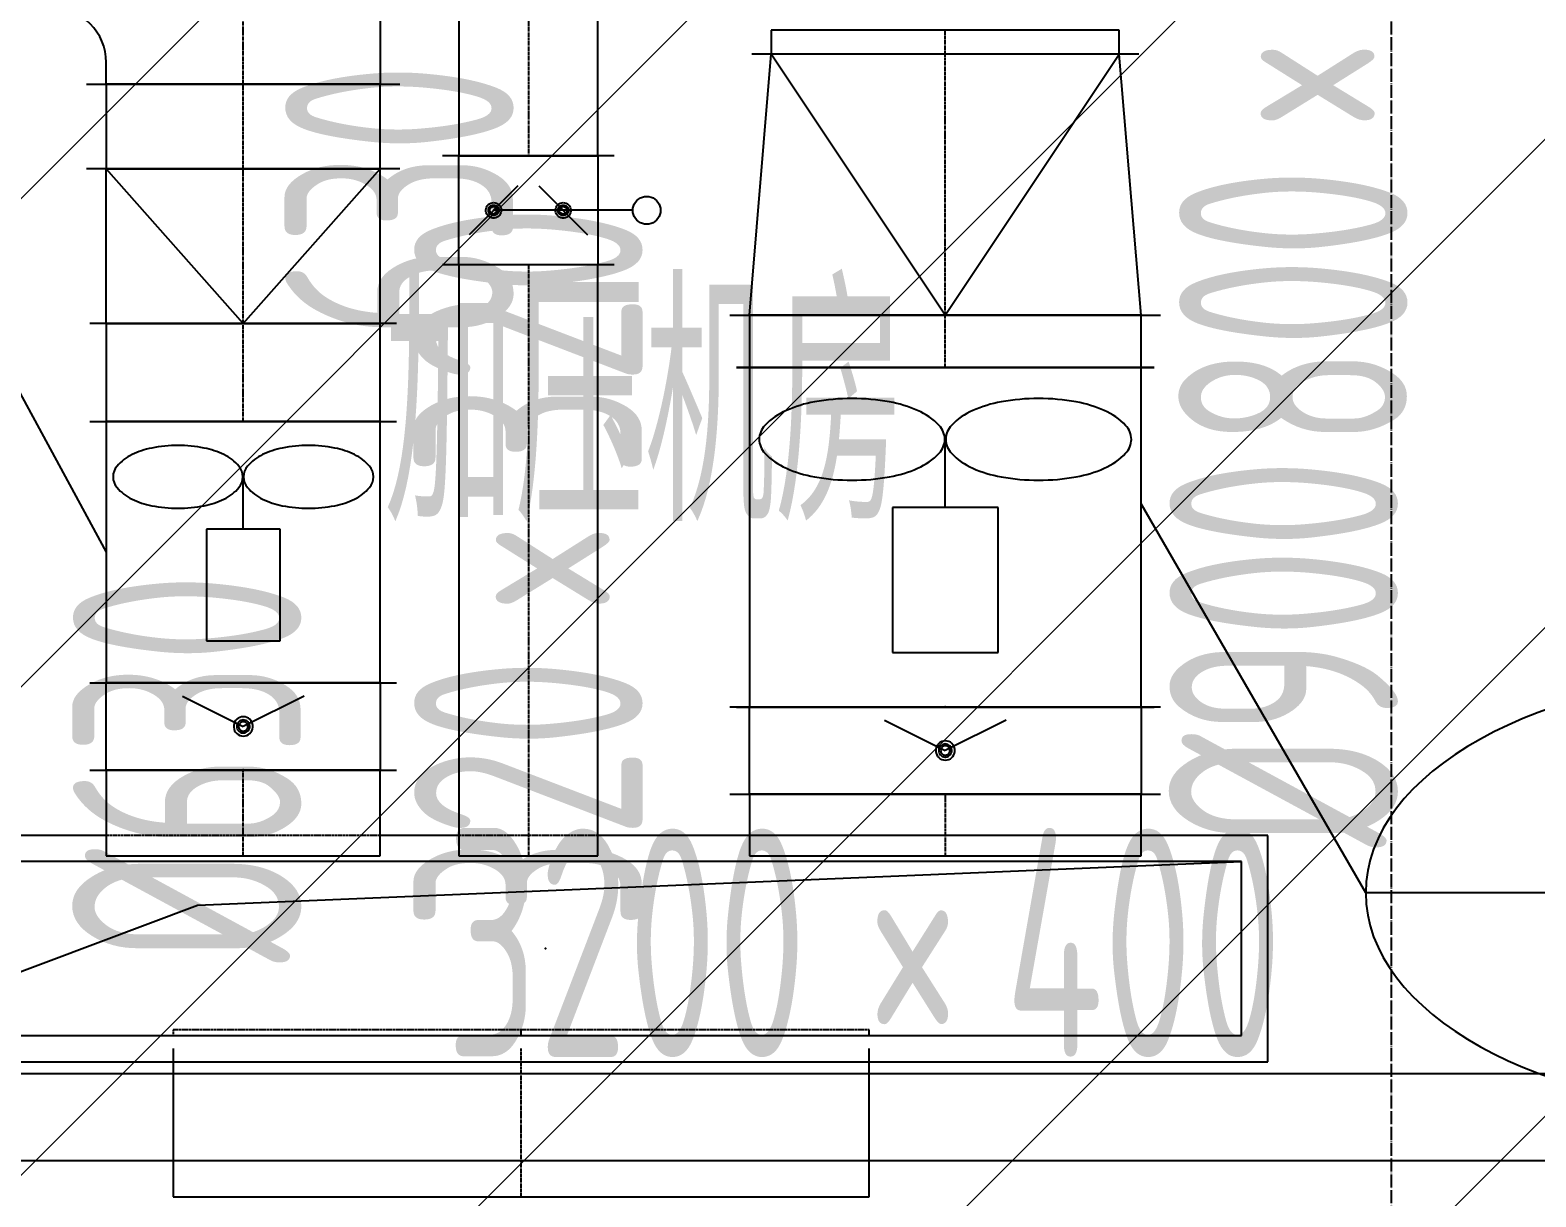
# Model space of a CAD drawing. Extents: x -20827274 to 1300756471, y -549375 to 3431892.
# Drawn here: x -66337 to -62876, y -277794 to -275112 of the extents above; entities that cross this region are included whole.
import ezdxf

# ---------------------------------------------------------------- set-up
doc = ezdxf.new("R2010")
doc.units = 0
doc.header["$LTSCALE"] = 10
for name, pattern in [('CENTER2', [1.125, 0.75, -0.125, 0.125, -0.125]), ('DASH', [0.35, 0.25, -0.1]), ('暖附图底图$0$DASH', [0.35, 0.25, -0.1]), ('暖附图底图$0$DOTE', [2.42, 2, -0.2, 0.02, -0.2])]:
    doc.linetypes.add(name, pattern=pattern)
for name, color, linetype in [('1-zs', 3, 'Continuous'), ('DUCT-加压送风中心线', 5, 'CENTER2'), ('DUCT-加压送风标注', 3, 'Continuous'), ('DUCT-加压送风法兰', 2, 'Continuous'), ('DUCT-加压送风电动阀门', 7, 'Continuous'), ('DUCT-加压送风管', 1, 'Continuous'), ('DUCT-加压送风管立管', 1, 'Continuous'), ('DUCT-加压送风管端线', 2, 'Continuous'), ('DUCT-加压送风管设备', 7, 'Continuous'), ('DUCT-加压送风阀门', 7, 'Continuous'), ('H-DUCT-加压送风中心线', 5, 'CENTER2'), ('H-DUCT-加压送风法兰', 2, 'Continuous'), ('H-DUCT-加压送风管', 1, 'Continuous'), ('H-DUCT-加压送风管端线', 2, 'Continuous'), ('H-DUCT-加压送风管设备', 7, 'Continuous'), ('H-DUCT-加压送风阀门', 7, 'Continuous'), ('H-暖通设备', 181, 'Continuous'), ('Hvac-Hide', 8, 'DASH'), ('暖附图底图$0$1-标注暖通', 8, 'Continuous'), ('暖附图底图$0$A-ROOM_NAME', 8, 'Continuous'), ('暖附图底图$0$A-WALL', 8, 'Continuous'), ('暖附图底图$0$DOTE', 8, 'Continuous')]:
    doc.layers.add(name, color=color, linetype=linetype)
doc.layers.add('F-非人防区', color=105, linetype='Continuous', lineweight=15)
doc.styles.add('8B2_02', font='tssdeng.shx', dxfattribs={"width": 0.6, "bigfont": 'TSSDCHN.shx'})
doc.styles.add('暖附图底图$0$8B2_02', font='tssdeng.shx', dxfattribs={"width": 0.6, "bigfont": 'TSSDCHN.shx'})

# ---------------------------------------------------------------- blocks, each defined once
blk = doc.blocks.new('$轴流风机$00000011')
for p, q in [((-500, 500, 0), (-500, -500, 0)), ((500, 500, 0), (-500, 500, 0)), ((500, -500, 0), (500, 500, 0)), ((-339.5, 134.7, 0), (-339.5, -134.7, 0)), ((88, 134.7, 0), (-339.5, 134.7, 0)), ((88, -134.7, 0), (88, 134.7, 0)), ((88, 0, 0), (288.5, 0, 0)), ((-339.5, -134.7, 0), (88, -134.7, 0)), ((-500, -500, 0), (500, -500, 0))]:
    blk.add_line(p, q)
for centre, radius, start, end in [((288.5, 410.5, 0), 64.8, 90, 129.1821), ((288.5, 410.5, 0), 64.8, 50.8179, 90), ((355.1, 328.7, 0), 170.3, 129.1821, 153.0603), ((221.9, 328.7, 0), 170.3, 26.9397, 50.8179), ((462.4, 274.2, 0), 290.7, 153.0603, 168.1126), ((114.5, 274.2, 0), 290.7, 11.8874, 26.9397), ((633.1, 238.3, 0), 465, 168.1126, 180), ((-56.1, 238.3, 0), 465, 0, 11.8874), ((633.1, 238.3, 0), 465, 180, 191.8874), ((-56.1, 238.3, 0), 465, 348.1126, 0), ((462.4, 202.4, 0), 290.7, 191.8874, 206.9397), ((114.5, 202.4, 0), 290.7, 333.0603, 348.1126), ((355.1, 147.8, 0), 170.3, 206.9397, 230.8179), ((221.9, 147.8, 0), 170.3, 309.1821, 333.0603), ((288.5, 66.1, 0), 64.8, 230.8179, 270), ((288.5, 66.1, 0), 64.8, 270, 309.1821), ((355.1, -147.8, 0), 170.3, 129.1821, 153.0603), ((288.5, -66.1, 0), 64.8, 90, 129.1821), ((288.5, -66.1, 0), 64.8, 50.8179, 90), ((221.9, -147.8, 0), 170.3, 26.9397, 50.8179), ((462.4, -202.4, 0), 290.7, 153.0603, 168.1126), ((114.5, -202.4, 0), 290.7, 11.8874, 26.9397), ((633.1, -238.3, 0), 465, 168.1126, 180), ((-56.1, -238.3, 0), 465, 0, 11.8874), ((633.1, -238.3, 0), 465, 180, 191.8874), ((-56.1, -238.3, 0), 465, 348.1126, 0), ((462.4, -274.2, 0), 290.7, 191.8874, 206.9397), ((114.5, -274.2, 0), 290.7, 333.0603, 348.1126), ((355.1, -328.7, 0), 170.3, 206.9397, 230.8179), ((221.9, -328.7, 0), 170.3, 309.1821, 333.0603), ((288.5, -410.5, 0), 64.8, 230.8179, 270), ((288.5, -410.5, 0), 64.8, 270, 309.1821)]:
    blk.add_arc(centre, radius, start, end)
for p in [(-500, 0, 0), (500, 0, 0)]:
    blk.add_point(p)
blk = doc.blocks.new('暖附图底图$0$AFSFCS')
at = {"layer": '暖附图底图$0$A-WALL'}
for p, q in [((-67533.6, -277510.4), (-62308.6, -277510.4)), ((-67733.6, -277710.4), (-62308.6, -277710.4))]:
    blk.add_line(p, q, dxfattribs=at)
at = {"layer": '暖附图底图$0$DOTE', "color": 16, "linetype": '暖附图底图$0$DOTE', "ltscale": 1.5}
blk.add_line((-63208.6, -155629.3), (-63208.6, -385768.2), dxfattribs=at)
at = {"layer": '暖附图底图$0$A-ROOM_NAME', "style": '暖附图底图$0$8B2_02', "width": 0.6}
blk.add_text('加压机房', height=525, dxfattribs=at).set_placement((-65523.6, -276241.1))
blk = doc.blocks.new('暖附图底图')
at = {"layer": '暖附图底图$0$1-标注暖通', "linetype": '暖附图底图$0$DASH'}
blk.add_blockref('暖附图底图$0$AFSFCS', (500000, 0), dxfattribs=at)

msp = doc.modelspace()

# ---------------------------------------------------------------- hatches: boundary and pattern name
at = {"layer": 'F-非人防区'}
h = msp.add_hatch(dxfattribs=at)
h.set_pattern_fill('ANSI31', color=8, scale=500)
h.set_pattern_definition([(45, (-67108.6, 126739.6), (-561.266, 561.266), [])])
edge = h.paths.add_edge_path()
edge.add_line((26041.4, -160910.4), (26041.4, -174910.4))
edge.add_line((26041.4, -174910.4), (44466.4, -174910.4))
edge.add_line((44466.4, -174910.4), (44466.4, -230535.4))
edge.add_line((44466.4, -230535.4), (29591.4, -230535.4))
edge.add_line((29591.4, -230535.4), (29591.4, -228585.4))
edge.add_line((29591.4, -228585.4), (32466.4, -228585.4))
edge.add_line((32466.4, -228585.4), (32466.4, -223185.4))
edge.add_line((32466.4, -223185.4), (6116.4, -223185.4))
edge.add_line((6116.4, -223185.4), (6116.4, -236210.4))
edge.add_line((6116.4, -236210.4), (5916.4, -236210.4))
edge.add_line((5916.4, -236210.4), (5921.1, -289912.2))
edge.add_line((5921.1, -289912.2), (35191.4, -289912.2))
edge.add_line((35191.4, -289912.2), (35191.4, -296310.4))
edge.add_line((35191.4, -296310.4), (35041.4, -296310.4))
edge.add_line((35041.4, -296310.4), (35041.4, -296910.4))
edge.add_line((35041.4, -296910.4), (35641.4, -296910.4))
edge.add_line((35641.4, -296910.4), (44736.4, -305099.6))
edge.add_line((44736.4, -305099.6), (22456.5, -329844))
edge.add_line((22456.5, -329844), (22456.5, -340006.4))
edge.add_line((22456.5, -340006.4), (-13248.1, -379660.4))
edge.add_line((-13248.1, -379660.4), (-90108.6, -379660.4))
edge.add_line((-90108.6, -379660.4), (-90108.6, -373660.4))
edge.add_line((-90108.6, -373660.4), (-91358.6, -373660.4))
edge.add_arc((-91358.6, -361660.4), 12000, 180, 270, ccw=False)
edge.add_line((-103358.6, -361660.4), (-103358.6, -333450.4))
edge.add_line((-103358.6, -333450.4), (-95358.6, -333436.6))
edge.add_line((-95358.6, -333436.6), (-95358.6, -160610.4))
edge.add_line((-95358.6, -160610.4), (-86333.4, -160610.4))
edge.add_line((-86333.4, -160610.4), (-86333.6, -149790))
edge.add_line((-86333.6, -149790), (-73433.4, -149790))
edge.add_line((-73433.4, -149790), (-73433.4, -160610.4))
edge.add_line((-73433.4, -160610.4), (26041.4, -160910.4))

# ---------------------------------------------------------------- linework, layer by layer
at = {"layer": 'DUCT-加压送风中心线'}
for p, q in [((-65847.4, -275236.7), (-65847.4, -274936.7)), ((-65192, -275016.5), (-65192, -275401.4)), ((-64233.6, -275767.5), (-64233.6, -275167.5)), ((-65847.4, -275431.4), (-65847.4, -275236.9)), ((-65847.4, -275786.6), (-65847.4, -275431.6)), ((-65192, -275651.8), (-65192, -277010.4)), ((-64233.6, -275887.7), (-64233.6, -275767.7)), ((-65847.4, -276011.8), (-65847.4, -275786.8)), ((-65847.4, -276012), (-65847.4, -276012.2)), ((-65847.4, -276612.8), (-65847.4, -276612.6)), ((-65847.4, -277010.4), (-65847.4, -276813.2))]:
    msp.add_line(p, q, dxfattribs=at)
at = {"layer": 'DUCT-加压送风法兰'}
for p, q in [((-63788.6, -275167.4), (-64678.6, -275167.4)), ((-66207.4, -275236.8), (-65487.4, -275236.8)), ((-64994.5, -275401.5), (-65389.5, -275401.5)), ((-65487.4, -275431.5), (-66207.4, -275431.5)), ((-64994.5, -275651.7), (-65389.5, -275651.7)), ((-64728.6, -275767.6), (-63738.6, -275767.6)), ((-65494.9, -275786.7), (-66199.9, -275786.7)), ((-66199.9, -276011.9), (-65494.9, -276011.9)), ((-66199.9, -276612.9), (-65494.9, -276612.9)), ((-66199.9, -276813.1), (-65494.9, -276813.1))]:
    msp.add_line(p, q, dxfattribs=at)
at = {"layer": 'DUCT-加压送风法兰', "color": 18, "true_color": 0x000000}
for p in [(-64233.6, -275112.5, 2000), (-64233.6, -275167.3, 2000), (-64233.6, -275167.5, 2000), (-65847.4, -275236.7, 3000), (-65847.4, -275236.9, 3000), (-65192, -275401.4, 2000), (-65192, -275401.6, 2000), (-65847.4, -275431.4, 3000), (-65847.4, -275431.6, 3000), (-65192, -275651.6, 2000), (-65192, -275651.8, 2000), (-64233.6, -275767.5), (-64233.6, -275767.7), (-65847.4, -275786.6, 3000), (-65847.4, -275786.8, 3000), (-65847.4, -276011.8, 3000), (-65847.4, -276012, 3000), (-65847.4, -276612.8, 3000), (-65847.4, -276613, 3000), (-65847.4, -276813, 3000), (-65847.4, -276813.2, 3000), (-65208.6, -277794.3)]:
    msp.add_point(p, dxfattribs=at)
at = {"layer": 'DUCT-加压送风电动阀门'}
for p, q in [((-65216, -275470.6), (-65328, -275582.6)), ((-65168, -275470.6), (-65056, -275582.6)), ((-64938.8, -275500.7), (-64934.5, -275498.1)), ((-64934.5, -275498.1), (-64929.9, -275496.2)), ((-64929.9, -275496.2), (-64925, -275495)), ((-64925, -275495), (-64920, -275494.6)), ((-64920, -275494.6), (-64915, -275495)), ((-64915, -275495), (-64910.1, -275496.2)), ((-64910.1, -275496.2), (-64905.5, -275498.1)), ((-64905.5, -275498.1), (-64901.2, -275500.7)), ((-65289.7, -275525.8), (-65289.2, -275522.5)), ((-65289.5, -275529.2), (-65289.7, -275525.8)), ((-65288.8, -275532.4), (-65289.5, -275529.2)), ((-65289.2, -275522.5), (-65288.1, -275519.3)), ((-65287.4, -275535.5), (-65288.8, -275532.4)), ((-65288.1, -275519.3), (-65286.4, -275516.4)), ((-65286.4, -275516.4), (-65284.2, -275513.8)), ((-65284.2, -275513.8), (-65281.6, -275511.7)), ((-65284, -275526.1), (-65283.7, -275523.8)), ((-65283.9, -275528.3), (-65284, -275526.1)), ((-65283.3, -275530.6), (-65283.9, -275528.3)), ((-65283.7, -275523.8), (-65282.9, -275521.6)), ((-65282.4, -275532.6), (-65283.3, -275530.6)), ((-65282.9, -275521.6), (-65281.8, -275519.7)), ((-65281.1, -275534.5), (-65282.4, -275532.6)), ((-65281.8, -275519.7), (-65280.3, -275517.9)), ((-65281.6, -275511.7), (-65278.6, -275510.2)), ((-65280.6, -275526.2), (-65280.3, -275524.6)), ((-65280.5, -275527.9), (-65280.6, -275526.2)), ((-65280.1, -275529.4), (-65280.5, -275527.9)), ((-65280.3, -275517.9), (-65278.5, -275516.5)), ((-65280.3, -275524.6), (-65279.8, -275523.1)), ((-65279.4, -275530.9), (-65280.1, -275529.4)), ((-65279.8, -275523.1), (-65279, -275521.7)), ((-65278.5, -275532.3), (-65279.4, -275530.9)), ((-65279, -275521.7), (-65277.9, -275520.4)), ((-65278.6, -275510.2), (-65275.4, -275509.2)), ((-65278.5, -275516.5), (-65276.5, -275515.5)), ((-65277.3, -275533.4), (-65278.5, -275532.3)), ((-65277.9, -275520.4), (-65276.6, -275519.4)), ((-65275.9, -275534.3), (-65277.3, -275533.4)), ((-65276.6, -275519.4), (-65275.2, -275518.7)), ((-65276.5, -275515.5), (-65274.3, -275514.8)), ((-65275.4, -275509.2), (-65272, -275508.9)), ((-65275.2, -275518.7), (-65273.6, -275518.2)), ((-65274.3, -275514.8), (-65272, -275514.6)), ((-65273.6, -275518.2), (-65272, -275518.1)), ((-65272, -275508.9), (-65268.6, -275509.2)), ((-65272, -275514.6), (-65269.7, -275514.8)), ((-65272, -275518.1), (-65270.4, -275518.2)), ((-65112, -275526.6), (-65272, -275526.6)), ((-65270.4, -275518.2), (-65268.8, -275518.7)), ((-65269.7, -275514.8), (-65267.5, -275515.5)), ((-65268.8, -275518.7), (-65267.4, -275519.4)), ((-65268.6, -275509.2), (-65265.4, -275510.2)), ((-65266.7, -275533.4), (-65268.1, -275534.3)), ((-65267.5, -275515.5), (-65265.5, -275516.5)), ((-65267.4, -275519.4), (-65266.1, -275520.4)), ((-65265.5, -275532.3), (-65266.7, -275533.4)), ((-65266.1, -275520.4), (-65265, -275521.7)), ((-65265.5, -275516.5), (-65263.7, -275517.9)), ((-65264.6, -275530.9), (-65265.5, -275532.3)), ((-65265.4, -275510.2), (-65262.4, -275511.7)), ((-65265, -275521.7), (-65264.2, -275523.1)), ((-65263.9, -275529.4), (-65264.6, -275530.9)), ((-65264.2, -275523.1), (-65263.7, -275524.6)), ((-65263.5, -275527.9), (-65263.9, -275529.4)), ((-65263.7, -275517.9), (-65262.2, -275519.7)), ((-65263.7, -275524.6), (-65263.4, -275526.2)), ((-65263.4, -275526.2), (-65263.5, -275527.9)), ((-65261.6, -275532.6), (-65262.9, -275534.5)), ((-65262.4, -275511.7), (-65259.8, -275513.8)), ((-65262.2, -275519.7), (-65261.1, -275521.6)), ((-65260.7, -275530.6), (-65261.6, -275532.6)), ((-65261.1, -275521.6), (-65260.3, -275523.8)), ((-65260.1, -275528.3), (-65260.7, -275530.6)), ((-65260.3, -275523.8), (-65260, -275526.1)), ((-65260, -275526.1), (-65260.1, -275528.3)), ((-65259.8, -275513.8), (-65257.6, -275516.4)), ((-65257.6, -275516.4), (-65255.9, -275519.3)), ((-65255.3, -275532.4), (-65256.7, -275535.5)), ((-65255.9, -275519.3), (-65254.8, -275522.5)), ((-65254.5, -275529.2), (-65255.3, -275532.4)), ((-65254.8, -275522.5), (-65254.3, -275525.8)), ((-65254.3, -275525.8), (-65254.5, -275529.2)), ((-65032, -275526.6), (-65192, -275526.6)), ((-65129.7, -275525.8), (-65129.2, -275522.5)), ((-65129.5, -275529.2), (-65129.7, -275525.8)), ((-65128.8, -275532.4), (-65129.5, -275529.2)), ((-65129.2, -275522.5), (-65128.1, -275519.3)), ((-65127.4, -275535.5), (-65128.8, -275532.4)), ((-65128.1, -275519.3), (-65126.4, -275516.4)), ((-65126.4, -275516.4), (-65124.2, -275513.8)), ((-65124.2, -275513.8), (-65121.6, -275511.7)), ((-65124, -275526.1), (-65123.7, -275523.8)), ((-65123.9, -275528.3), (-65124, -275526.1)), ((-65123.3, -275530.6), (-65123.9, -275528.3)), ((-65123.7, -275523.8), (-65122.9, -275521.6)), ((-65122.4, -275532.6), (-65123.3, -275530.6)), ((-65122.9, -275521.6), (-65121.8, -275519.7)), ((-65121.1, -275534.5), (-65122.4, -275532.6)), ((-65121.8, -275519.7), (-65120.3, -275517.9)), ((-65121.6, -275511.7), (-65118.6, -275510.2)), ((-65120.6, -275526.2), (-65120.3, -275524.6)), ((-65120.5, -275527.9), (-65120.6, -275526.2)), ((-65120.1, -275529.4), (-65120.5, -275527.9)), ((-65120.3, -275517.9), (-65118.5, -275516.5)), ((-65120.3, -275524.6), (-65119.8, -275523.1)), ((-65119.4, -275530.9), (-65120.1, -275529.4)), ((-65119.8, -275523.1), (-65119, -275521.7)), ((-65118.5, -275532.3), (-65119.4, -275530.9)), ((-65119, -275521.7), (-65117.9, -275520.4)), ((-65118.6, -275510.2), (-65115.4, -275509.2)), ((-65118.5, -275516.5), (-65116.5, -275515.5)), ((-65117.3, -275533.4), (-65118.5, -275532.3)), ((-65117.9, -275520.4), (-65116.6, -275519.4)), ((-65115.9, -275534.3), (-65117.3, -275533.4)), ((-65116.6, -275519.4), (-65115.2, -275518.7)), ((-65116.5, -275515.5), (-65114.3, -275514.8)), ((-65115.4, -275509.2), (-65112, -275508.9)), ((-65115.2, -275518.7), (-65113.6, -275518.2)), ((-65114.3, -275514.8), (-65112, -275514.6)), ((-65113.6, -275518.2), (-65112, -275518.1)), ((-65112, -275508.9), (-65108.6, -275509.2)), ((-65112, -275514.6), (-65109.7, -275514.8)), ((-65112, -275518.1), (-65110.4, -275518.2)), ((-65110.4, -275518.2), (-65108.8, -275518.7)), ((-65109.7, -275514.8), (-65107.5, -275515.5)), ((-65108.8, -275518.7), (-65107.4, -275519.4)), ((-65108.6, -275509.2), (-65105.4, -275510.2)), ((-65106.7, -275533.4), (-65108.1, -275534.3)), ((-65107.5, -275515.5), (-65105.5, -275516.5)), ((-65107.4, -275519.4), (-65106.1, -275520.4)), ((-65105.5, -275532.3), (-65106.7, -275533.4)), ((-65106.1, -275520.4), (-65105, -275521.7)), ((-65105.5, -275516.5), (-65103.7, -275517.9)), ((-65104.6, -275530.9), (-65105.5, -275532.3)), ((-65105.4, -275510.2), (-65102.4, -275511.7)), ((-65105, -275521.7), (-65104.2, -275523.1)), ((-65103.9, -275529.4), (-65104.6, -275530.9)), ((-65104.2, -275523.1), (-65103.7, -275524.6)), ((-65103.5, -275527.9), (-65103.9, -275529.4)), ((-65103.7, -275517.9), (-65102.2, -275519.7)), ((-65103.7, -275524.6), (-65103.4, -275526.2)), ((-65103.4, -275526.2), (-65103.5, -275527.9)), ((-65101.6, -275532.6), (-65102.9, -275534.5)), ((-65102.4, -275511.7), (-65099.8, -275513.8)), ((-65102.2, -275519.7), (-65101.1, -275521.6)), ((-65100.7, -275530.6), (-65101.6, -275532.6)), ((-65101.1, -275521.6), (-65100.3, -275523.8)), ((-65100.1, -275528.3), (-65100.7, -275530.6)), ((-65100.3, -275523.8), (-65100, -275526.1)), ((-65100, -275526.1), (-65100.1, -275528.3)), ((-65099.8, -275513.8), (-65097.6, -275516.4)), ((-65097.6, -275516.4), (-65095.9, -275519.3)), ((-65095.3, -275532.4), (-65096.7, -275535.5)), ((-65095.9, -275519.3), (-65094.8, -275522.5)), ((-65094.5, -275529.2), (-65095.3, -275532.4)), ((-65094.8, -275522.5), (-65094.3, -275525.8)), ((-65094.3, -275525.8), (-65094.5, -275529.2)), ((-64952, -275526.6), (-65032, -275526.6)), ((-64952, -275526.6), (-64951.6, -275521.6)), ((-64951.6, -275531.6), (-64952, -275526.6)), ((-64951.6, -275521.6), (-64950.4, -275516.7)), ((-64950.4, -275536.5), (-64951.6, -275531.6)), ((-64950.4, -275516.7), (-64948.5, -275512.1)), ((-64948.5, -275512.1), (-64945.9, -275507.8)), ((-64945.9, -275507.8), (-64942.6, -275504)), ((-64942.6, -275504), (-64938.8, -275500.7)), ((-64901.2, -275500.7), (-64897.4, -275504)), ((-64897.4, -275504), (-64894.1, -275507.8)), ((-64894.1, -275507.8), (-64891.5, -275512.1)), ((-64891.5, -275512.1), (-64889.6, -275516.7)), ((-64889.6, -275516.7), (-64888.4, -275521.6)), ((-64888.4, -275531.6), (-64889.6, -275536.5)), ((-64888.4, -275521.6), (-64888, -275526.6)), ((-64888, -275526.6), (-64888.4, -275531.6)), ((-65285.4, -275538.2), (-65287.4, -275535.5)), ((-65283, -275540.6), (-65285.4, -275538.2)), ((-65280.1, -275542.4), (-65283, -275540.6)), ((-65279.4, -275536.1), (-65281.1, -275534.5)), ((-65277, -275543.6), (-65280.1, -275542.4)), ((-65277.5, -275537.3), (-65279.4, -275536.1)), ((-65275.4, -275538.2), (-65277.5, -275537.3)), ((-65273.7, -275544.3), (-65277, -275543.6)), ((-65274.4, -275534.9), (-65275.9, -275534.3)), ((-65273.1, -275538.6), (-65275.4, -275538.2)), ((-65272.8, -275535.2), (-65274.4, -275534.9)), ((-65270.3, -275544.3), (-65273.7, -275544.3)), ((-65270.9, -275538.6), (-65273.1, -275538.6)), ((-65271.2, -275535.2), (-65272.8, -275535.2)), ((-65269.6, -275534.9), (-65271.2, -275535.2)), ((-65268.6, -275538.2), (-65270.9, -275538.6)), ((-65267, -275543.6), (-65270.3, -275544.3)), ((-65268.1, -275534.3), (-65269.6, -275534.9)), ((-65266.5, -275537.3), (-65268.6, -275538.2)), ((-65263.9, -275542.4), (-65267, -275543.6)), ((-65264.6, -275536.1), (-65266.5, -275537.3)), ((-65262.9, -275534.5), (-65264.6, -275536.1)), ((-65261, -275540.6), (-65263.9, -275542.4)), ((-65258.6, -275538.2), (-65261, -275540.6)), ((-65256.7, -275535.5), (-65258.6, -275538.2)), ((-65125.4, -275538.2), (-65127.4, -275535.5)), ((-65123, -275540.6), (-65125.4, -275538.2)), ((-65120.1, -275542.4), (-65123, -275540.6)), ((-65119.4, -275536.1), (-65121.1, -275534.5)), ((-65117, -275543.6), (-65120.1, -275542.4)), ((-65117.5, -275537.3), (-65119.4, -275536.1)), ((-65115.4, -275538.2), (-65117.5, -275537.3)), ((-65113.7, -275544.3), (-65117, -275543.6)), ((-65114.4, -275534.9), (-65115.9, -275534.3)), ((-65113.1, -275538.6), (-65115.4, -275538.2)), ((-65112.8, -275535.2), (-65114.4, -275534.9)), ((-65110.3, -275544.3), (-65113.7, -275544.3)), ((-65110.9, -275538.6), (-65113.1, -275538.6)), ((-65111.2, -275535.2), (-65112.8, -275535.2)), ((-65109.6, -275534.9), (-65111.2, -275535.2)), ((-65108.6, -275538.2), (-65110.9, -275538.6)), ((-65107, -275543.6), (-65110.3, -275544.3)), ((-65108.1, -275534.3), (-65109.6, -275534.9)), ((-65106.5, -275537.3), (-65108.6, -275538.2)), ((-65103.9, -275542.4), (-65107, -275543.6)), ((-65104.6, -275536.1), (-65106.5, -275537.3)), ((-65102.9, -275534.5), (-65104.6, -275536.1)), ((-65101, -275540.6), (-65103.9, -275542.4)), ((-65098.6, -275538.2), (-65101, -275540.6)), ((-65096.7, -275535.5), (-65098.6, -275538.2)), ((-64948.5, -275541.2), (-64950.4, -275536.5)), ((-64945.9, -275545.4), (-64948.5, -275541.2)), ((-64942.6, -275549.3), (-64945.9, -275545.4)), ((-64938.8, -275552.5), (-64942.6, -275549.3)), ((-64934.5, -275555.1), (-64938.8, -275552.5)), ((-64929.9, -275557.1), (-64934.5, -275555.1)), ((-64925, -275558.2), (-64929.9, -275557.1)), ((-64920, -275558.6), (-64925, -275558.2)), ((-64915, -275558.2), (-64920, -275558.6)), ((-64910.1, -275557.1), (-64915, -275558.2)), ((-64905.5, -275555.1), (-64910.1, -275557.1)), ((-64901.2, -275552.5), (-64905.5, -275555.1)), ((-64897.4, -275549.3), (-64901.2, -275552.5)), ((-64894.1, -275545.4), (-64897.4, -275549.3)), ((-64891.5, -275541.2), (-64894.1, -275545.4)), ((-64889.6, -275536.5), (-64891.5, -275541.2))]:
    msp.add_line(p, q, dxfattribs=at)
at = {"layer": 'DUCT-加压送风管'}
for p, q in [((-65532.4, -274711.7), (-65532.4, -275186.7)), ((-65352, -275016.5), (-65352, -275401.4)), ((-65032, -275401.4), (-65032, -275016.5)), ((-66162.4, -275236.7), (-66162.4, -275186.7)), ((-65532.4, -275186.7), (-65532.4, -275236.7)), ((-64683.6, -275767.5), (-64633.6, -275167.5)), ((-64233.6, -275767.5), (-64633.6, -275167.5)), ((-64233.6, -275767.5), (-63833.6, -275167.5)), ((-63783.6, -275767.5), (-63833.6, -275167.5)), ((-65532.4, -275236.9), (-66162.4, -275236.9)), ((-66162.4, -275236.9), (-66162.4, -275431.4)), ((-65532.4, -275431.4), (-65532.4, -275236.9)), ((-65352, -275401.4), (-65032, -275401.4)), ((-65352, -275651.6), (-65352, -275401.6)), ((-65032, -275401.6), (-65032, -275651.6)), ((-66162.4, -275431.4), (-65532.4, -275431.4)), ((-66162.4, -275786.6), (-66162.4, -275431.6)), ((-65847.4, -275786.6), (-66162.4, -275431.6)), ((-65847.4, -275786.6), (-65532.4, -275431.6)), ((-65532.4, -275786.6), (-65532.4, -275431.6)), ((-65352, -275651.8), (-65352, -277010.4)), ((-65032, -275651.8), (-65352, -275651.8)), ((-65032, -277010.4), (-65032, -275651.8)), ((-63783.6, -275767.7), (-64683.6, -275767.7)), ((-64683.6, -275767.7), (-64683.6, -275887.7)), ((-63783.6, -275887.7), (-63783.6, -275767.7)), ((-65532.4, -275786.8), (-66162.4, -275786.8)), ((-66162.4, -275786.8), (-66162.4, -276011.8)), ((-65532.4, -276011.8), (-65532.4, -275786.8)), ((-64683.6, -275887.7), (-63783.6, -275887.7)), ((-66162.4, -276011.8), (-65532.4, -276011.8)), ((-66162.4, -276012), (-66162.4, -276012.2)), ((-65532.4, -276012), (-65532.4, -276012.2)), ((-66162.4, -276612.8), (-66162.4, -276612.6)), ((-66162.4, -276813), (-66162.4, -276613)), ((-65532.4, -276612.8), (-65532.4, -276612.6)), ((-65532.4, -276613), (-65532.4, -276813)), ((-65532.4, -276813.2), (-66162.4, -276813.2)), ((-66162.4, -276813.2), (-66162.4, -277010.4)), ((-65532.4, -277010.4), (-65532.4, -276813.2)), ((-66162.4, -277010.4), (-65532.4, -277010.4)), ((-65352, -277010.4), (-65032, -277010.4))]:
    msp.add_line(p, q, dxfattribs=at)
msp.add_arc((-66287.4, -275186.7), 125, 0, 90, dxfattribs=at)
at = {"layer": 'DUCT-加压送风管', "color": 18, "true_color": 0x000000}
for p in [(-64233.6, -275167.5, 2000), (-65847.4, -275236.7, 3000), (-65847.4, -275431.6, 3000), (-64233.6, -275767.5), (-65847.4, -275786.6, 3000), (-65847.4, -276012, 3000), (-65847.4, -276012.2, 3000), (-65847.4, -276612.6, 3000), (-65847.4, -276612.8, 3000)]:
    msp.add_point(p, dxfattribs=at)
at = {"layer": 'DUCT-加压送风管立管'}
for p, q in [((-63552.5, -277023.6), (-66752.5, -277023.6)), ((-63552.5, -277423.6), (-63552.5, -277023.6)), ((-66752.5, -277423.6), (-63552.5, -277423.6))]:
    msp.add_line(p, q, dxfattribs=at)
at = {"layer": 'DUCT-加压送风管端线'}
for p, q in [((-63833.6, -275167.5), (-64633.6, -275167.5)), ((-65532.4, -275236.7), (-66162.4, -275236.7)), ((-65032, -275401.6), (-65352, -275401.6)), ((-65532.4, -275431.6), (-66162.4, -275431.6)), ((-65032, -275651.6), (-65352, -275651.6)), ((-64683.6, -275767.5), (-63783.6, -275767.5)), ((-66162.4, -275786.6), (-65532.4, -275786.6)), ((-65532.4, -276012), (-66162.4, -276012)), ((-66162.4, -276012.2), (-65532.4, -276012.2)), ((-65532.4, -276612.6), (-66162.4, -276612.6)), ((-66162.4, -276612.8), (-65532.4, -276612.8)), ((-66162.4, -276613), (-65532.4, -276613)), ((-66162.4, -276813), (-65532.4, -276813)), ((-65952.5, -277123.6), (-63552.5, -277023.6)), ((-66752.5, -277423.6), (-65952.5, -277123.6))]:
    msp.add_line(p, q, dxfattribs=at)
at = {"layer": 'DUCT-加压送风阀门'}
for p, q in [((-65987.4, -276643), (-65847.4, -276713)), ((-65707.4, -276643), (-65847.4, -276713)), ((-65868.7, -276706.9), (-65869.4, -276710.9)), ((-65867.2, -276703.1), (-65868.7, -276706.9)), ((-65865, -276699.6), (-65867.2, -276703.1)), ((-65862.3, -276696.6), (-65865, -276699.6)), ((-65859, -276694.2), (-65862.3, -276696.6)), ((-65861.9, -276709.5), (-65862.3, -276712.3)), ((-65861, -276706.8), (-65861.9, -276709.5)), ((-65859.6, -276704.3), (-65861, -276706.8)), ((-65857.7, -276702.1), (-65859.6, -276704.3)), ((-65855.4, -276692.3), (-65859, -276694.2)), ((-65857.1, -276708.5), (-65857.8, -276710.5)), ((-65855.5, -276700.4), (-65857.7, -276702.1)), ((-65856.1, -276706.8), (-65857.1, -276708.5)), ((-65854.8, -276705.2), (-65856.1, -276706.8)), ((-65852.9, -276699.1), (-65855.5, -276700.4)), ((-65851.4, -276691.2), (-65855.4, -276692.3)), ((-65853.2, -276704), (-65854.8, -276705.2)), ((-65851.3, -276703), (-65853.2, -276704)), ((-65850.2, -276698.3), (-65852.9, -276699.1)), ((-65847.4, -276690.8), (-65851.4, -276691.2)), ((-65849.4, -276702.5), (-65851.3, -276703)), ((-65847.4, -276698), (-65850.2, -276698.3)), ((-65847.4, -276702.3), (-65849.4, -276702.5)), ((-65843.3, -276691.2), (-65847.4, -276690.8)), ((-65844.5, -276698.3), (-65847.4, -276698)), ((-65845.3, -276702.5), (-65847.4, -276702.3)), ((-65843.4, -276703), (-65845.3, -276702.5)), ((-65841.8, -276699.1), (-65844.5, -276698.3)), ((-65841.5, -276704), (-65843.4, -276703)), ((-65839.3, -276692.3), (-65843.3, -276691.2)), ((-65839.2, -276700.4), (-65841.8, -276699.1)), ((-65839.9, -276705.2), (-65841.5, -276704)), ((-65838.6, -276706.8), (-65839.9, -276705.2)), ((-65835.7, -276694.2), (-65839.3, -276692.3)), ((-65837, -276702.1), (-65839.2, -276700.4)), ((-65837.6, -276708.5), (-65838.6, -276706.8)), ((-65836.9, -276710.5), (-65837.6, -276708.5)), ((-65835.1, -276704.3), (-65837, -276702.1)), ((-65832.4, -276696.6), (-65835.7, -276694.2)), ((-65833.7, -276706.8), (-65835.1, -276704.3)), ((-65832.8, -276709.5), (-65833.7, -276706.8)), ((-65832.4, -276712.3), (-65832.8, -276709.5)), ((-65829.7, -276699.6), (-65832.4, -276696.6)), ((-65827.5, -276703.1), (-65829.7, -276699.6)), ((-65826, -276706.9), (-65827.5, -276703.1)), ((-65825.3, -276710.9), (-65826, -276706.9)), ((-65869.4, -276710.9), (-65869.4, -276715)), ((-65869.4, -276715), (-65868.7, -276719.1)), ((-65868.7, -276719.1), (-65867.2, -276722.9)), ((-65867.2, -276722.9), (-65865, -276726.3)), ((-65865, -276726.3), (-65862.3, -276729.4)), ((-65862.3, -276712.3), (-65862.2, -276715.1)), ((-65862.3, -276729.4), (-65859, -276731.8)), ((-65862.2, -276715.1), (-65861.5, -276717.9)), ((-65861.5, -276717.9), (-65860.3, -276720.5)), ((-65860.3, -276720.5), (-65858.7, -276722.8)), ((-65859, -276731.8), (-65855.4, -276733.7)), ((-65858.7, -276722.8), (-65856.6, -276724.8)), ((-65857.8, -276710.5), (-65858.1, -276712.5)), ((-65858.1, -276712.5), (-65858, -276714.5)), ((-65858, -276714.5), (-65857.5, -276716.5)), ((-65857.5, -276716.5), (-65856.6, -276718.4)), ((-65856.6, -276718.4), (-65855.5, -276720)), ((-65856.6, -276724.8), (-65854.2, -276726.3)), ((-65855.5, -276720), (-65854, -276721.4)), ((-65855.4, -276733.7), (-65851.4, -276734.8)), ((-65854.2, -276726.3), (-65851.6, -276727.4)), ((-65854, -276721.4), (-65852.3, -276722.5)), ((-65852.3, -276722.5), (-65850.4, -276723.3)), ((-65851.6, -276727.4), (-65848.8, -276727.9)), ((-65851.4, -276734.8), (-65847.4, -276735.2)), ((-65850.4, -276723.3), (-65848.4, -276723.7)), ((-65848.8, -276727.9), (-65845.9, -276727.9)), ((-65848.4, -276723.7), (-65846.3, -276723.7)), ((-65847.4, -276735.2), (-65843.3, -276734.8)), ((-65846.3, -276723.7), (-65844.3, -276723.3)), ((-65845.9, -276727.9), (-65843.1, -276727.4)), ((-65844.3, -276723.3), (-65842.4, -276722.5)), ((-65843.3, -276734.8), (-65839.3, -276733.7)), ((-65843.1, -276727.4), (-65840.5, -276726.3)), ((-65842.4, -276722.5), (-65840.7, -276721.4)), ((-65840.7, -276721.4), (-65839.2, -276720)), ((-65840.5, -276726.3), (-65838.1, -276724.8)), ((-65839.3, -276733.7), (-65835.7, -276731.8)), ((-65839.2, -276720), (-65838.1, -276718.4)), ((-65838.1, -276718.4), (-65837.2, -276716.5)), ((-65838.1, -276724.8), (-65836, -276722.8)), ((-65837.2, -276716.5), (-65836.7, -276714.5)), ((-65836.6, -276712.5), (-65836.9, -276710.5)), ((-65836.7, -276714.5), (-65836.6, -276712.5)), ((-65836, -276722.8), (-65834.4, -276720.5)), ((-65835.7, -276731.8), (-65832.4, -276729.4)), ((-65834.4, -276720.5), (-65833.2, -276717.9)), ((-65833.2, -276717.9), (-65832.5, -276715.1)), ((-65832.5, -276715.1), (-65832.4, -276712.3)), ((-65832.4, -276729.4), (-65829.7, -276726.3)), ((-65829.7, -276726.3), (-65827.5, -276722.9)), ((-65827.5, -276722.9), (-65826, -276719.1)), ((-65826, -276719.1), (-65825.3, -276715)), ((-65825.3, -276715), (-65825.3, -276710.9))]:
    msp.add_line(p, q, dxfattribs=at)
at = {"layer": 'H-DUCT-加压送风中心线'}
for p, q in [((-64233.6, -275167.3), (-64233.6, -275112.5)), ((-64233.6, -276868.5), (-64233.6, -277010.4)), ((-65208.6, -277794.3), (-65208.6, -277453.6))]:
    msp.add_line(p, q, dxfattribs=at)
at = {"layer": 'H-DUCT-加压送风法兰'}
for p, q in [((-64713.6, -275887.6), (-63753.6, -275887.6)), ((-64713.6, -275887.6), (-63753.6, -275887.6)), ((-64713.6, -275887.8), (-63753.6, -275887.8)), ((-63753.6, -275888), (-64713.6, -275888)), ((-64728.6, -276668.2), (-63738.6, -276668.2)), ((-64713.6, -276668.2), (-63753.6, -276668.2)), ((-64713.6, -276668.3), (-63753.6, -276668.3)), ((-64728.6, -276868.4), (-63738.6, -276868.4)), ((-66162.4, -276963.6), (-66508.7, -276963.6)), ((-65352, -276963.6), (-65532.4, -276963.6)), ((-63492.5, -276963.6), (-65032, -276963.6)), ((-63492.5, -277483.6), (-63492.5, -276963.6)), ((-66812.5, -277483.6), (-63492.5, -277483.6))]:
    msp.add_line(p, q, dxfattribs=at)
at = {"layer": 'H-DUCT-加压送风法兰', "color": 18, "true_color": 0x000000}
for p in [(-64233.6, -275887.5), (-64233.6, -275887.5), (-64233.6, -275887.7), (-64233.6, -275887.7), (-64233.6, -275887.7), (-64233.6, -275887.9), (-64233.6, -275887.9), (-64233.6, -275888.1), (-64233.6, -276668.1, 2000), (-64233.6, -276668.1, 2000), (-64233.6, -276668.2, 2000), (-64233.6, -276668.3, 2000), (-64233.6, -276668.3, 2000), (-64233.6, -276668.4, 2000), (-64233.6, -276868.3, 2000), (-64233.6, -276868.5, 2000), (-65152.5, -277223.6, -0.1), (-65152.5, -277223.6, 0.1)]:
    msp.add_point(p, dxfattribs=at)
at = {"layer": 'H-DUCT-加压送风管'}
for p, q in [((-63833.6, -275112.5), (-64633.6, -275112.5)), ((-64633.6, -275112.5), (-64633.6, -275167.3)), ((-63833.6, -275167.3), (-63833.6, -275112.5)), ((-64633.6, -275167.3), (-63833.6, -275167.3)), ((-64683.6, -276868.3), (-64683.6, -276668.3)), ((-63783.6, -276668.3), (-63783.6, -276868.3)), ((-64683.6, -276868.5), (-64683.6, -277010.4)), ((-63783.6, -276868.5), (-64683.6, -276868.5)), ((-63783.6, -277010.4), (-63783.6, -276868.5)), ((-64683.6, -277010.4), (-63783.6, -277010.4)), ((-66008.6, -277453.6), (-66008.6, -277794.3)), ((-64408.6, -277794.3), (-64408.6, -277453.6)), ((-66008.6, -277794.3), (-64408.6, -277794.3))]:
    msp.add_line(p, q, dxfattribs=at)
at = {"layer": 'H-DUCT-加压送风管端线'}
for p, q in [((-64683.6, -276668.3), (-63783.6, -276668.3)), ((-64683.6, -276868.3), (-63783.6, -276868.3))]:
    msp.add_line(p, q, dxfattribs=at)
at = {"layer": 'H-DUCT-加压送风阀门'}
for p, q in [((-64373.6, -276698.3), (-64233.6, -276768.3)), ((-64093.6, -276698.3), (-64233.6, -276768.3)), ((-64254.9, -276762.3), (-64255.7, -276766.3)), ((-64255.7, -276766.3), (-64255.7, -276770.4)), ((-64255.7, -276770.4), (-64254.9, -276774.4)), ((-64253.4, -276758.4), (-64254.9, -276762.3)), ((-64254.9, -276774.4), (-64253.4, -276778.2)), ((-64251.3, -276755), (-64253.4, -276758.4)), ((-64253.4, -276778.2), (-64251.3, -276781.7)), ((-64248.5, -276751.9), (-64251.3, -276755)), ((-64248.2, -276764.8), (-64248.6, -276767.6)), ((-64248.6, -276767.6), (-64248.5, -276770.5)), ((-64245.3, -276749.5), (-64248.5, -276751.9)), ((-64248.5, -276770.5), (-64247.8, -276773.2)), ((-64247.3, -276762.1), (-64248.2, -276764.8)), ((-64247.8, -276773.2), (-64246.6, -276775.8)), ((-64245.8, -276759.6), (-64247.3, -276762.1)), ((-64246.6, -276775.8), (-64245, -276778.2)), ((-64244, -276757.5), (-64245.8, -276759.6)), ((-64241.6, -276747.7), (-64245.3, -276749.5)), ((-64245, -276778.2), (-64242.9, -276780.1)), ((-64244, -276765.8), (-64244.3, -276767.8)), ((-64244.3, -276767.8), (-64244.2, -276769.9)), ((-64244.2, -276769.9), (-64243.8, -276771.8)), ((-64241.7, -276755.7), (-64244, -276757.5)), ((-64243.4, -276763.9), (-64244, -276765.8)), ((-64243.8, -276771.8), (-64242.9, -276773.7)), ((-64242.4, -276762.1), (-64243.4, -276763.9)), ((-64242.9, -276773.7), (-64241.7, -276775.4)), ((-64241, -276760.6), (-64242.4, -276762.1)), ((-64239.2, -276754.4), (-64241.7, -276755.7)), ((-64241.7, -276775.4), (-64240.2, -276776.8)), ((-64237.7, -276746.5), (-64241.6, -276747.7)), ((-64239.4, -276759.3), (-64241, -276760.6)), ((-64240.2, -276776.8), (-64238.5, -276777.9)), ((-64237.6, -276758.4), (-64239.4, -276759.3)), ((-64236.5, -276753.6), (-64239.2, -276754.4)), ((-64238.5, -276777.9), (-64236.6, -276778.6)), ((-64233.6, -276746.2), (-64237.7, -276746.5)), ((-64235.6, -276757.8), (-64237.6, -276758.4)), ((-64236.6, -276778.6), (-64234.6, -276779)), ((-64233.6, -276753.3), (-64236.5, -276753.6)), ((-64233.6, -276757.6), (-64235.6, -276757.8)), ((-64234.6, -276779), (-64232.6, -276779)), ((-64229.5, -276746.5), (-64233.6, -276746.2)), ((-64230.8, -276753.6), (-64233.6, -276753.3)), ((-64231.6, -276757.8), (-64233.6, -276757.6)), ((-64232.6, -276779), (-64230.6, -276778.6)), ((-64229.6, -276758.4), (-64231.6, -276757.8)), ((-64228, -276754.4), (-64230.8, -276753.6)), ((-64230.6, -276778.6), (-64228.7, -276777.9)), ((-64227.8, -276759.3), (-64229.6, -276758.4)), ((-64225.6, -276747.7), (-64229.5, -276746.5)), ((-64228.7, -276777.9), (-64227, -276776.8)), ((-64225.5, -276755.7), (-64228, -276754.4)), ((-64226.2, -276760.6), (-64227.8, -276759.3)), ((-64227, -276776.8), (-64225.5, -276775.4)), ((-64224.9, -276762.1), (-64226.2, -276760.6)), ((-64221.9, -276749.5), (-64225.6, -276747.7)), ((-64223.3, -276757.5), (-64225.5, -276755.7)), ((-64225.5, -276775.4), (-64224.3, -276773.7)), ((-64223.9, -276763.9), (-64224.9, -276762.1)), ((-64224.3, -276773.7), (-64223.5, -276771.8)), ((-64224.3, -276780.1), (-64222.3, -276778.2)), ((-64223.2, -276765.8), (-64223.9, -276763.9)), ((-64223.5, -276771.8), (-64223, -276769.9)), ((-64221.4, -276759.6), (-64223.3, -276757.5)), ((-64222.9, -276767.8), (-64223.2, -276765.8)), ((-64223, -276769.9), (-64222.9, -276767.8)), ((-64222.3, -276778.2), (-64220.6, -276775.8)), ((-64218.7, -276751.9), (-64221.9, -276749.5)), ((-64220, -276762.1), (-64221.4, -276759.6)), ((-64220.6, -276775.8), (-64219.4, -276773.2)), ((-64219, -276764.8), (-64220, -276762.1)), ((-64219.4, -276773.2), (-64218.8, -276770.5)), ((-64218.6, -276767.6), (-64219, -276764.8)), ((-64218.8, -276770.5), (-64218.6, -276767.6)), ((-64215.9, -276755), (-64218.7, -276751.9)), ((-64213.8, -276758.4), (-64215.9, -276755)), ((-64215.9, -276781.7), (-64213.8, -276778.2)), ((-64212.3, -276762.3), (-64213.8, -276758.4)), ((-64213.8, -276778.2), (-64212.3, -276774.4)), ((-64211.5, -276766.3), (-64212.3, -276762.3)), ((-64212.3, -276774.4), (-64211.5, -276770.4)), ((-64211.5, -276770.4), (-64211.5, -276766.3)), ((-64251.3, -276781.7), (-64248.5, -276784.7)), ((-64248.5, -276784.7), (-64245.3, -276787.2)), ((-64245.3, -276787.2), (-64241.6, -276789)), ((-64242.9, -276780.1), (-64240.5, -276781.7)), ((-64241.6, -276789), (-64237.7, -276790.1)), ((-64240.5, -276781.7), (-64237.8, -276782.7)), ((-64237.8, -276782.7), (-64235, -276783.3)), ((-64237.7, -276790.1), (-64233.6, -276790.5)), ((-64235, -276783.3), (-64232.2, -276783.3)), ((-64233.6, -276790.5), (-64229.5, -276790.1)), ((-64232.2, -276783.3), (-64229.4, -276782.7)), ((-64229.5, -276790.1), (-64225.6, -276789)), ((-64229.4, -276782.7), (-64226.7, -276781.7)), ((-64226.7, -276781.7), (-64224.3, -276780.1)), ((-64225.6, -276789), (-64221.9, -276787.2)), ((-64221.9, -276787.2), (-64218.7, -276784.7)), ((-64218.7, -276784.7), (-64215.9, -276781.7))]:
    msp.add_line(p, q, dxfattribs=at)
at = {"layer": 'H-暖通设备'}
for p, q in [((-66892.2, -274967.9), (-66162.4, -276312.4, 3000)), ((-63267.2, -277095.5), (-63783.6, -276201.1))]:
    msp.add_line(p, q, dxfattribs=at)
at = {"layer": 'H-暖通设备', "linetype": 'Continuous'}
msp.add_line((-61467.2, -277095.5), (-63267.2, -277095.5), dxfattribs=at)
at = {"layer": 'H-暖通设备', "linetype": 'Continuous', "extrusion": (0, 0, -1)}
msp.add_ellipse((-62367.2, -277095.5), major_axis=(-900, 0), ratio=0.555556, dxfattribs=at)
at = {"layer": 'Hvac-Hide'}
for p, q in [((-65532.4, -276963.6), (-66162.4, -276963.6)), ((-65032, -276963.6), (-65352, -276963.6)), ((-64408.6, -277410.4), (-66008.6, -277410.4)), ((-66008.6, -277410.4), (-66008.6, -277423.6)), ((-65208.6, -277423.6), (-65208.6, -277410.4)), ((-64408.6, -277423.6), (-64408.6, -277410.4))]:
    msp.add_line(p, q, dxfattribs=at)

# ---------------------------------------------------------------- block references
at = {"layer": '1-zs'}
msp.add_blockref('暖附图底图', (-500000, 0), dxfattribs=at)
at = {"layer": 'DUCT-加压送风管设备', "color": 1, "xscale": 0.6, "yscale": 0.63, "zscale": 630, "rotation": 90}
msp.add_blockref('$轴流风机$00000011', (-65847.4, -276312.4, 3000), dxfattribs=at)
at = {"layer": 'H-DUCT-加压送风管设备', "xscale": 0.78, "yscale": 0.9, "zscale": 900, "rotation": 90}
msp.add_blockref('$轴流风机$00000011', (-64233.6, -276278.1), dxfattribs=at)

# ---------------------------------------------------------------- texts
at = {"layer": 'DUCT-加压送风标注', "style": '8B2_02', "width": 0.6}
for s, p in [('×', (-63171.1, -275341.5)), ('800', (-63171.1, -276068.4)), ('320', (-64929.5, -276137.3, 2000)), ('×', (-64929.5, -276452.3, 2000)), ('320', (-64929.5, -277179.2, 2000))]:
    msp.add_text(s, height=525, rotation=90, dxfattribs=at).set_placement(p)
at = {"layer": 'DUCT-加压送风标注', "color": 1, "style": '8B2_02', "width": 0.6}
for s, p in [('630', (-65225.9, -275823.3, 3000)), ('%%C900', (-63193.1, -276990.9, 2000)), ('%%C630', (-65713.9, -277255.4, 3000))]:
    msp.add_text(s, height=525, rotation=90, dxfattribs=at).set_placement(p)
for s, p in [('3200', (-65380.5, -277472.9, 1500)), ('400', (-64096.3, -277472.9, 1500)), ('×', (-64411.3, -277472.9, 1500))]:
    msp.add_text(s, height=525, dxfattribs=at).set_placement(p)

doc.saveas('drawing.dxf')
